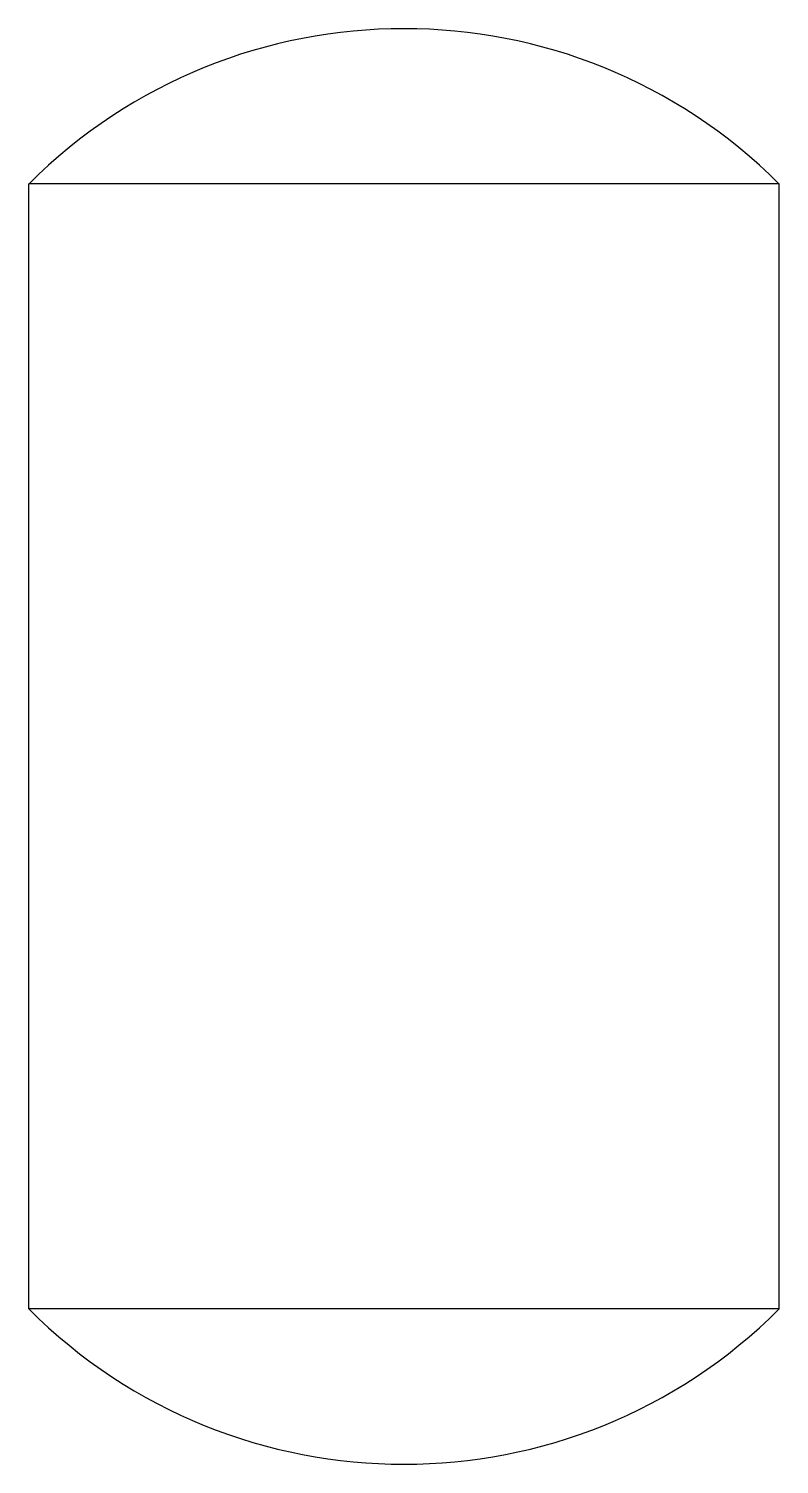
# Model space of a CAD drawing. Header units: millimetres. Extents: x 1009.83 to 1010.83, y -106.17 to -104.26.
import ezdxf

# ---------------------------------------------------------------- set-up
doc = ezdxf.new("R2010")
doc.units = ezdxf.units.MM

msp = doc.modelspace()

# ---------------------------------------------------------------- linework, layer by layer
at = {"color": 7}
for p, q in [((1009.8282, -105.9653), (1009.8282, -104.4653)), ((1010.8282, -104.4653), (1009.8282, -104.4653)), ((1010.8282, -105.9653), (1010.8282, -104.4653)), ((1010.8282, -105.9653), (1009.8282, -105.9653))]:
    msp.add_line(p, q, dxfattribs=at)
for centre, start, end in [((1010.3282, -104.9653), 45, 135), ((1010.3282, -105.4653), 225, 315)]:
    msp.add_arc(centre, 0.7071, start, end, dxfattribs=at)

doc.saveas('drawing.dxf')
